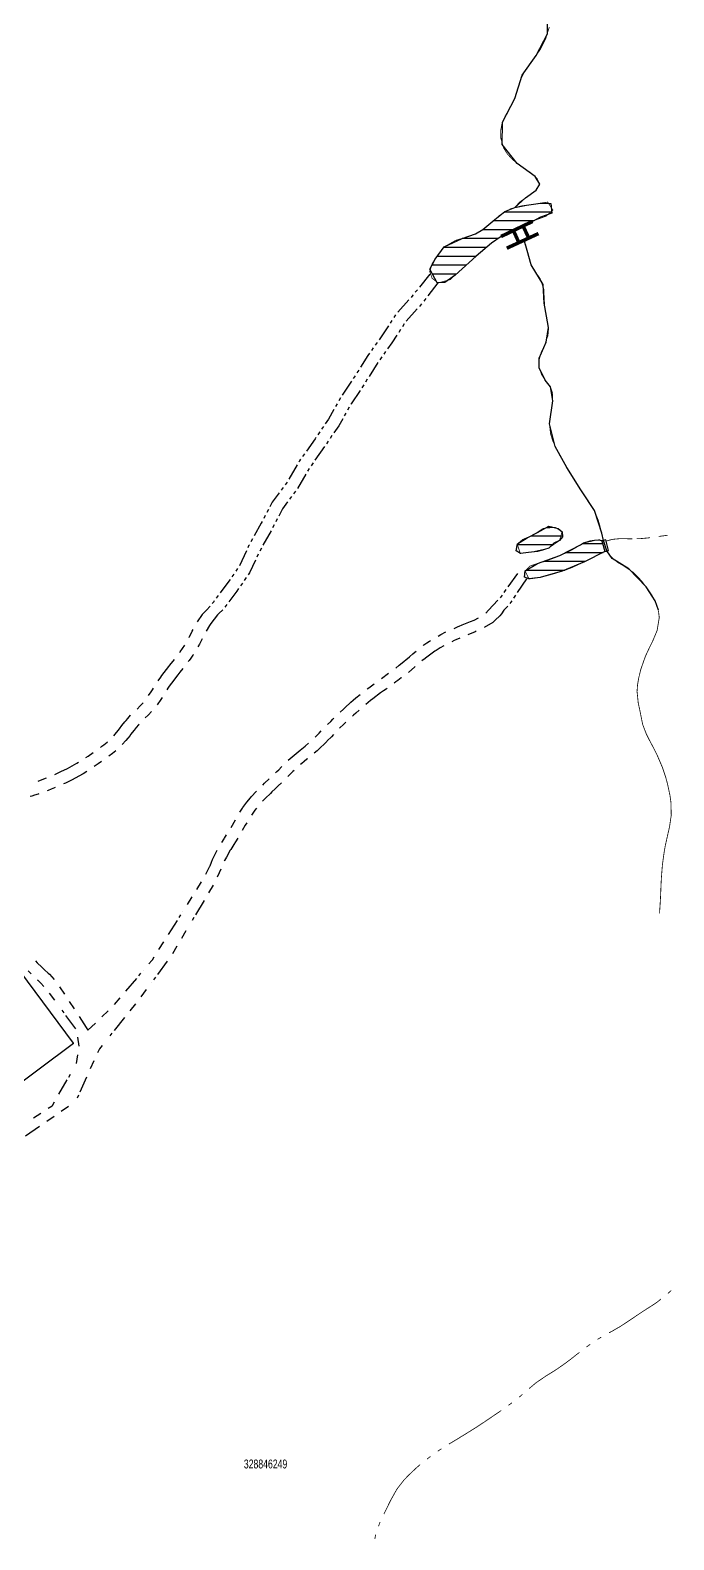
# Model space of a CAD drawing. Extents: x 204381 to 207261, y 4847713 to 4851061.
# Drawn here: x 206465.6 to 206610.8, y 4848902.5 to 4849242.8 of the extents above; entities that cross this region are included whole.
import ezdxf

# ---------------------------------------------------------------- set-up
doc = ezdxf.new("R2010")
doc.units = 0
doc.header["$LTSCALE"] = 1.5
doc.header["$MEASUREMENT"] = 0
doc.linetypes.add('PHANTOMX2', pattern=[5, 2.5, -0.5, 0.5, -0.5, 0.5, -0.5])
for name, color, linetype in [('CD-MALHA-LOTES', 40, 'CONTINUOUS'), ('CD_TXT_QUADRA', 7, 'CONTINUOUS'), ('HD-CANAIS', 7, 'CONTINUOUS'), ('HD-CURSO-INTER', 170, 'CONTINUOUS'), ('HD-CURSO-PERENE', 170, 'CONTINUOUS'), ('HD-HACH-HIDROG', 160, 'CONTINUOUS'), ('HD-LAGOS-PERENE', 170, 'CONTINUOUS'), ('HD-VALAS-DRENOS', 170, 'CONTINUOUS'), ('RU-QUADRAS', 210, 'CONTINUOUS'), ('SV-PONTE-BUEIRO', 249, 'CONTINUOUS'), ('SV-RUA-NAO-PAV-S-GUIA-C-GUIA', 7, 'PHANTOMX2')]:
    doc.layers.add(name, color=color, linetype=linetype)
doc.styles.add('ARIAL', font='ARIAL.TTF')

# ---------------------------------------------------------------- blocks, each defined once
blk = doc.blocks.new('*X8')
at = {"layer": 'HD-HACH-HIDROG', "color": 0}
for p, q in [((206590.205357, 4849127.112103), (206594.690305, 4849127.112147)), ((206586.507434, 4849125.112033), (206594.808762, 4849125.112116)), ((206577.504921, 4849121.111877), (206586.176303, 4849121.111963)), ((206581.532782, 4849123.11195), (206590.865719, 4849123.112043))]:
    blk.add_line(p, q, dxfattribs=at)
blk = doc.blocks.new('*X9')
at = {"layer": 'HD-HACH-HIDROG', "color": 0}
for p, q in [((206582.248277, 4849130.845673), (206583.304843, 4849130.845683)), ((206578.530174, 4849128.845602), (206585.661422, 4849128.845674)), ((206575.464401, 4849126.845539), (206583.37692, 4849126.845618))]:
    blk.add_line(p, q, dxfattribs=at)
blk = doc.blocks.new('*X10')
at = {"layer": 'HD-HACH-HIDROG', "color": 0}
for p, q in [((206572.613696, 4849201.896985), (206583.247438, 4849201.897091)), ((206570.125908, 4849199.896927), (206579.283123, 4849199.897018)), ((206563.048879, 4849195.89679), (206571.218531, 4849195.896872)), ((206567.721141, 4849197.89687), (206575.131492, 4849197.896944)), ((206557.476198, 4849191.896668), (206566.203936, 4849191.896756)), ((206558.946892, 4849193.896716), (206568.575737, 4849193.896812)), ((206556.263606, 4849189.896623), (206563.9972, 4849189.896701)), ((206556.320755, 4849187.896591), (206561.792649, 4849187.896646))]:
    blk.add_line(p, q, dxfattribs=at)
blk = doc.blocks.new('*X13')
at = {"layer": 'HD-HACH-HIDROG', "const_width": 0.13}
for points in [[(206590.205357, 4849127.112103), (206594.690305, 4849127.112147)], [(206586.507434, 4849125.112033), (206594.808762, 4849125.112116)], [(206577.504921, 4849121.111877), (206586.176303, 4849121.111963)], [(206581.532782, 4849123.11195), (206590.865719, 4849123.112043)]]:
    blk.add_lwpolyline(points, dxfattribs=at)
blk = doc.blocks.new('*X14')
at = {"layer": 'HD-HACH-HIDROG', "const_width": 0.13}
for points in [[(206582.248277, 4849130.845673), (206583.304843, 4849130.845683)], [(206578.530174, 4849128.845602), (206585.661422, 4849128.845674)], [(206575.464401, 4849126.845539), (206583.37692, 4849126.845618)]]:
    blk.add_lwpolyline(points, dxfattribs=at)
blk = doc.blocks.new('*X15')
at = {"layer": 'HD-HACH-HIDROG', "const_width": 0.13}
for points in [[(206572.613696, 4849201.896985), (206583.247438, 4849201.897091)], [(206570.125908, 4849199.896927), (206579.283123, 4849199.897018)], [(206563.048879, 4849195.89679), (206571.218531, 4849195.896872)], [(206567.721141, 4849197.89687), (206575.131492, 4849197.896944)], [(206557.476198, 4849191.896668), (206566.203936, 4849191.896756)], [(206558.946892, 4849193.896716), (206568.575737, 4849193.896812)], [(206556.263606, 4849189.896623), (206563.9972, 4849189.896701)], [(206556.320755, 4849187.896591), (206561.792649, 4849187.896646)]]:
    blk.add_lwpolyline(points, dxfattribs=at)

msp = doc.modelspace()

# ---------------------------------------------------------------- linework, layer by layer
at = {"layer": 'CD-MALHA-LOTES', "linetype": 'Continuous'}
for points in [[(206475.42, 4849014.46), (206417.81, 4849091.91)], [(206078.24, 4848717.76), (206475.42, 4849014.46)]]:
    msp.add_lwpolyline(points, dxfattribs=at)
at = {"layer": 'HD-CANAIS', "flags": 128}
for points in [[(206574.92, 4849202.86), (206577.3, 4849205), (206579.72, 4849206.73), (206580.56, 4849208.1), (206579.53, 4849209.84), (206575.43, 4849212.79), (206572.07, 4849217.05), (206572.15, 4849222.11), (206574.93, 4849227.45), (206576.6, 4849232.64), (206579.75, 4849237.09), (206582.28, 4849241.98), (206582.36, 4849247.24)], [(206595.64, 4849125.44), (206594.93, 4849127.8), (206594.52, 4849129.47), (206592.86, 4849134.54), (206589.79, 4849139.2), (206586.66, 4849144.27), (206583.99, 4849148.99), (206582.72, 4849154.08), (206583.5, 4849159.3), (206582.95, 4849162.45), (206581.73, 4849163.94), (206580.44, 4849166.67), (206580.41, 4849168.88), (206581.96, 4849172.51), (206582.51, 4849175.82), (206582.03, 4849178.32), (206581.54, 4849181.26), (206581.28, 4849185.52), (206578.61, 4849189.89), (206577.71, 4849193.18), (206577, 4849195.47)]]:
    msp.add_lwpolyline(points, dxfattribs=at)
at = {"layer": 'HD-CANAIS', "const_width": 0.18, "flags": 128}
for points in [[(206574.92, 4849202.86), (206575.96, 4849204.04), (206577.3, 4849205), (206579.72, 4849206.73), (206580.55, 4849208.01), (206579.93, 4849209.42), (206578.31, 4849210.84), (206575.87, 4849212.47), (206574.28, 4849213.76), (206573.26, 4849214.9), (206572.44, 4849216.18), (206571.74, 4849218.53), (206571.71, 4849220.06), (206571.98, 4849221.56), (206572.75, 4849223.48), (206573.49, 4849224.79), (206574.25, 4849226.09), (206574.93, 4849227.45), (206575.41, 4849228.87), (206575.81, 4849230.33), (206576.25, 4849231.77), (206577.34, 4849233.93), (206578.23, 4849235.14), (206579.17, 4849236.33), (206580.58, 4849238.32), (206581.92, 4849240.99), (206582.7, 4849243.52)], [(206595.18, 4849126.87), (206594.57, 4849129.26), (206594.15, 4849130.93), (206593.73, 4849132.38), (206592.86, 4849134.54), (206591.29, 4849137.08), (206590.42, 4849138.31), (206588.96, 4849140.46), (206588.18, 4849141.74), (206586.66, 4849144.27), (206585.12, 4849146.83), (206584.4, 4849148.15), (206583.41, 4849150.41), (206582.98, 4849151.87), (206582.72, 4849154.08), (206583.14, 4849157.01), (206583.41, 4849158.51), (206583.47, 4849160.86), (206582.95, 4849162.45), (206581.73, 4849163.94), (206580.93, 4849165.22), (206580.45, 4849166.65), (206580.32, 4849168.18), (206580.89, 4849170.28), (206581.56, 4849171.63), (206582.39, 4849173.96), (206582.53, 4849175.46), (206582.27, 4849177.3), (206581.71, 4849179.78), (206581.53, 4849182.8), (206581.5, 4849184.31), (206580.64, 4849186.83), (206579.76, 4849188.08), (206578.9, 4849189.34), (206578.12, 4849191.3), (206577.8, 4849192.77), (206577.34, 4849194.64)]]:
    msp.add_lwpolyline(points, dxfattribs=at)
at = {"layer": 'HD-CURSO-INTER', "const_width": 0.18, "flags": 128}
for points in [[(206595.48, 4849127.65), (206596.45, 4849127.91)], [(206596.45, 4849127.91), (206596.93, 4849128.04)], [(206596.93, 4849128.04), (206598.42, 4849128.18)], [(206598.42, 4849128.18), (206598.43, 4849128.18)], [(206598.43, 4849128.18), (206599.42, 4849128.18)], [(206599.42, 4849128.18), (206599.93, 4849128.18)], [(206599.93, 4849128.18), (206601.42, 4849128.15)], [(206601.42, 4849128.15), (206601.44, 4849128.15)], [(206602.42, 4849128.18), (206603.21, 4849128.2)], [(206603.21, 4849128.2), (206604.42, 4849128.31)], [(206604.42, 4849128.31), (206604.71, 4849128.33)], [(206604.71, 4849128.33), (206605.41, 4849128.42)], [(206607.39, 4849128.69), (206608.38, 4849128.83)], [(206608.38, 4849128.83), (206608.4, 4849128.83)], [(206608.4, 4849128.83), (206609.37, 4849128.96)]]:
    msp.add_lwpolyline(points, dxfattribs=at)
at = {"layer": 'HD-CURSO-PERENE', "flags": 128}
msp.add_lwpolyline([(206607.29, 4849112.05), (206606.57, 4849114.16), (206604.57, 4849117.32), (206600.61, 4849121.37), (206596.91, 4849123.69), (206595.64, 4849125.44)], dxfattribs=at)
at = {"layer": 'HD-CURSO-PERENE', "const_width": 0.18, "flags": 128}
for points in [[(206607.29, 4849112.05), (206606.86, 4849113.49), (206605.85, 4849115.47), (206605.01, 4849116.72), (206603.63, 4849118.51), (206602.63, 4849119.64), (206601.54, 4849120.67), (206599.31, 4849122.15), (206598, 4849122.9), (206595.95, 4849124.82)], [(206607.56, 4849043.73), (206607.75, 4849046.72), (206607.82, 4849048.22), (206607.9, 4849050.29), (206607.98, 4849051.79), (206608.21, 4849054.71), (206608.62, 4849057.68), (206608.89, 4849059.15), (206609.47, 4849061.75), (206609.81, 4849063.22), (206610.2, 4849065.85), (206610.12, 4849068.85), (206609.91, 4849070.34), (206609.33, 4849073.03), (206608.93, 4849074.47), (206608.2, 4849076.65), (206607.02, 4849079.4), (206606.35, 4849080.75), (206605.26, 4849082.81), (206604.58, 4849084.16), (206603.76, 4849086.3), (206603.17, 4849089.24), (206602.75, 4849091.2), (206602.49, 4849093.74), (206602.6, 4849095.24), (206602.85, 4849096.74), (206603.38, 4849098.87), (206604.38, 4849101.7), (206605.34, 4849103.75), (206606.01, 4849105.1), (206607.01, 4849107.48), (206607.5, 4849110.4), (206607.31, 4849111.97)], [(206607.56, 4849043.73), (206607.75, 4849046.72), (206607.82, 4849048.22), (206607.9, 4849050.29), (206607.98, 4849051.79), (206608.21, 4849054.71), (206608.62, 4849057.68), (206608.89, 4849059.15), (206609.47, 4849061.75), (206609.81, 4849063.22), (206610.2, 4849065.85), (206610.12, 4849068.85), (206609.91, 4849070.34), (206609.33, 4849073.03), (206608.93, 4849074.47), (206608.2, 4849076.65), (206607.02, 4849079.4), (206606.35, 4849080.75), (206605.26, 4849082.81), (206604.58, 4849084.16), (206603.76, 4849086.3), (206603.17, 4849089.24), (206602.75, 4849091.2), (206602.49, 4849093.74), (206602.6, 4849095.24), (206602.85, 4849096.74), (206603.38, 4849098.87), (206604.38, 4849101.7), (206605.34, 4849103.75), (206606.01, 4849105.1), (206607.01, 4849107.48), (206607.5, 4849110.4), (206607.31, 4849111.97)]]:
    msp.add_lwpolyline(points, dxfattribs=at)
at = {"layer": 'HD-LAGOS-PERENE', "const_width": 0.18, "flags": 128}
for points in [[(206571.81, 4849196.31), (206570.56, 4849195.48), (206568.51, 4849193.89), (206567.36, 4849192.92), (206566.17, 4849191.87), (206563.94, 4849189.89), (206561.73, 4849187.85), (206560.34, 4849186.59), (206557.63, 4849185.83), (206556.26, 4849186.91), (206555.73, 4849188.44), (206556.32, 4849190.29), (206557.81, 4849192.48), (206559.02, 4849193.99), (206561.62, 4849195.45), (206564.5, 4849196.31), (206566.06, 4849196.9), (206567.74, 4849197.91), (206570.05, 4849199.81), (206571.55, 4849201.14), (206574.01, 4849202.57), (206576.4, 4849203.2), (206579.01, 4849203.56), (206580.53, 4849203.8), (206582.34, 4849204.06), (206583.49, 4849202.28), (206582.02, 4849200.92), (206579.37, 4849199.95)], [(206581.62, 4849125.72), (206580.16, 4849125.32), (206577.83, 4849125.09), (206576.17, 4849124.85), (206575.45, 4849126.98), (206576.65, 4849127.99), (206579.05, 4849129.02), (206581.34, 4849130.52), (206584.04, 4849130.76), (206585.57, 4849129.73), (206585, 4849127.77), (206582.61, 4849126.12)], [(206590.62, 4849122.99), (206587.9, 4849121.73), (206586.5, 4849121.18), (206584.15, 4849120.41), (206582.7, 4849120), (206580.61, 4849119.45), (206578.11, 4849119.11), (206577.23, 4849120.95), (206578.33, 4849122), (206579.79, 4849122.52), (206581.54, 4849123.03), (206584.33, 4849124.05), (206586.46, 4849124.98), (206587.8, 4849125.65), (206589.1, 4849126.41), (206590.41, 4849127.24), (206591.85, 4849127.71), (206594.03, 4849127.95)], [(206595.21, 4849125.31), (206590.62, 4849122.99)]]:
    msp.add_lwpolyline(points, dxfattribs=at)
at = {"layer": 'HD-LAGOS-PERENE', "flags": 128}
for points in [[(206571.81, 4849196.31), (206569.68, 4849194.83), (206566.17, 4849191.87), (206561.47, 4849187.6), (206559.14, 4849185.92), (206557.44, 4849185.9), (206555.74, 4849188.93), (206556.96, 4849191.2), (206559.02, 4849193.99), (206563.04, 4849195.89), (206566.06, 4849196.9), (206567.74, 4849197.91), (206570.42, 4849200.14), (206572.66, 4849201.93), (206574.92, 4849202.86), (206577.57, 4849203.38), (206580.7, 4849203.83), (206583.07, 4849203.77), (206583.28, 4849201.6), (206580.71, 4849200.64), (206578.92, 4849199.71)], [(206581.62, 4849125.72), (206579.32, 4849125.24), (206577.42, 4849125.01), (206576.17, 4849124.85), (206575.26, 4849125.48), (206575.49, 4849127.04), (206577.68, 4849128.42), (206580.06, 4849129.61), (206582.6, 4849131.04), (206584.66, 4849130.47), (206585.57, 4849129.73), (206585.68, 4849128.63), (206585, 4849127.77), (206583.7, 4849127.15), (206582.57, 4849126.08)], [(206595.21, 4849125.31), (206590.62, 4849122.99), (206585.59, 4849120.87), (206580.61, 4849119.45), (206578.11, 4849119.11), (206577.1, 4849119.5), (206577.23, 4849120.95), (206580.06, 4849122.59), (206585.09, 4849124.37), (206589.76, 4849126.83), (206590.41, 4849127.24), (206592.9, 4849127.88), (206594.03, 4849127.95), (206594.52, 4849127.71)]]:
    msp.add_lwpolyline(points, close=True, dxfattribs=at)
at = {"layer": 'HD-VALAS-DRENOS', "const_width": 0.18, "flags": 128}
for points in [[(206610.13, 4848958.67), (206609.45, 4848958.05)], [(206610.13, 4848958.67), (206609.45, 4848958.05)], [(206610.18, 4848958.72), (206610.13, 4848958.67)], [(206610.18, 4848958.72), (206610.13, 4848958.67)], [(206602.93, 4848953.42), (206602.45, 4848953.11)], [(206602.93, 4848953.42), (206602.45, 4848953.11)], [(206604.36, 4848954.37), (206602.93, 4848953.42)], [(206604.36, 4848954.37), (206602.93, 4848953.42)], [(206604.61, 4848954.52), (206604.36, 4848954.37)], [(206604.61, 4848954.52), (206604.36, 4848954.37)], [(206605.63, 4848955.17), (206604.61, 4848954.52)], [(206605.63, 4848955.17), (206604.61, 4848954.52)], [(206606.29, 4848955.6), (206605.63, 4848955.17)], [(206606.29, 4848955.6), (206605.63, 4848955.17)], [(206606.89, 4848956), (206606.29, 4848955.6)], [(206606.89, 4848956), (206606.29, 4848955.6)], [(206607.11, 4848956.17), (206606.89, 4848956)], [(206607.11, 4848956.17), (206606.89, 4848956)], [(206607.9, 4848956.79), (206607.11, 4848956.17)], [(206607.9, 4848956.79), (206607.11, 4848956.17)], [(206598.71, 4848950.61), (206597.04, 4848949.65)], [(206598.71, 4848950.61), (206597.04, 4848949.65)], [(206598.77, 4848950.65), (206598.71, 4848950.61)], [(206598.77, 4848950.65), (206598.71, 4848950.61)], [(206601.21, 4848952.26), (206598.77, 4848950.65)], [(206601.21, 4848952.26), (206598.77, 4848950.65)], [(206601.28, 4848952.3), (206601.21, 4848952.26)], [(206601.28, 4848952.3), (206601.21, 4848952.26)], [(206602.45, 4848953.11), (206601.28, 4848952.3)], [(206602.45, 4848953.11), (206601.28, 4848952.3)], [(206594.39, 4848948.19), (206593.56, 4848947.69)], [(206594.39, 4848948.19), (206593.56, 4848947.69)], [(206594.41, 4848948.2), (206594.39, 4848948.19)], [(206594.41, 4848948.2), (206594.39, 4848948.19)], [(206597.02, 4848949.63), (206596.17, 4848949.17)], [(206597.02, 4848949.63), (206596.17, 4848949.17)], [(206597.04, 4848949.65), (206597.02, 4848949.63)], [(206597.04, 4848949.65), (206597.02, 4848949.63)], [(206587.61, 4848943.3), (206587.13, 4848942.93)], [(206587.61, 4848943.3), (206587.13, 4848942.93)], [(206587.92, 4848943.54), (206587.61, 4848943.3)], [(206587.92, 4848943.54), (206587.61, 4848943.3)], [(206589.32, 4848944.64), (206587.92, 4848943.54)], [(206589.32, 4848944.64), (206587.92, 4848943.54)], [(206589.49, 4848944.78), (206589.32, 4848944.64)], [(206589.49, 4848944.78), (206589.32, 4848944.64)], [(206591.9, 4848946.57), (206591.09, 4848945.99)], [(206591.9, 4848946.57), (206591.09, 4848945.99)], [(206583.14, 4848940.18), (206582.16, 4848939.57)], [(206583.14, 4848940.18), (206582.16, 4848939.57)], [(206583.86, 4848940.63), (206583.14, 4848940.18)], [(206583.86, 4848940.63), (206583.14, 4848940.18)], [(206584.41, 4848940.98), (206583.86, 4848940.63)], [(206584.41, 4848940.98), (206583.86, 4848940.63)], [(206584.69, 4848941.18), (206584.41, 4848940.98)], [(206584.69, 4848941.18), (206584.41, 4848940.98)], [(206586.42, 4848942.39), (206584.69, 4848941.18)], [(206586.42, 4848942.39), (206584.69, 4848941.18)], [(206587.13, 4848942.93), (206586.42, 4848942.39)], [(206587.13, 4848942.93), (206586.42, 4848942.39)], [(206579.72, 4848937.93), (206578.15, 4848936.61)], [(206579.72, 4848937.93), (206578.15, 4848936.61)], [(206580.5, 4848938.46), (206579.72, 4848937.93)], [(206580.5, 4848938.46), (206579.72, 4848937.93)], [(206581.86, 4848939.39), (206580.5, 4848938.46)], [(206581.86, 4848939.39), (206580.5, 4848938.46)], [(206582.16, 4848939.57), (206581.86, 4848939.39)], [(206582.16, 4848939.57), (206581.86, 4848939.39)], [(206574.3, 4848933.42), (206573.49, 4848932.83)], [(206574.3, 4848933.42), (206573.49, 4848932.83)], [(206576.3, 4848935), (206575.87, 4848934.65)], [(206576.3, 4848935), (206575.87, 4848934.65)], [(206576.63, 4848935.3), (206576.3, 4848935)], [(206576.63, 4848935.3), (206576.3, 4848935)], [(206569.47, 4848930.04), (206568.55, 4848929.42)], [(206569.47, 4848930.04), (206568.55, 4848929.42)], [(206570.21, 4848930.55), (206569.47, 4848930.04)], [(206570.21, 4848930.55), (206569.47, 4848930.04)], [(206571.04, 4848931.11), (206570.21, 4848930.55)], [(206571.04, 4848931.11), (206570.21, 4848930.55)], [(206571.86, 4848931.67), (206571.04, 4848931.11)], [(206571.86, 4848931.67), (206571.04, 4848931.11)], [(206563.62, 4848926.25), (206562.65, 4848925.66)], [(206563.62, 4848926.25), (206562.65, 4848925.66)], [(206564.35, 4848926.71), (206563.62, 4848926.25)], [(206564.35, 4848926.71), (206563.62, 4848926.25)], [(206566.17, 4848927.84), (206564.35, 4848926.71)], [(206566.17, 4848927.84), (206564.35, 4848926.71)], [(206566.89, 4848928.32), (206566.17, 4848927.84)], [(206566.89, 4848928.32), (206566.17, 4848927.84)], [(206568.23, 4848929.2), (206566.89, 4848928.32)], [(206568.23, 4848929.2), (206566.89, 4848928.32)], [(206568.55, 4848929.42), (206568.23, 4848929.2)], [(206568.55, 4848929.42), (206568.23, 4848929.2)], [(206558.39, 4848923.04), (206557.56, 4848922.5)], [(206558.39, 4848923.04), (206557.56, 4848922.5)], [(206560.09, 4848924.11), (206560.08, 4848924.1)], [(206560.09, 4848924.11), (206560.08, 4848924.1)], [(206560.94, 4848924.62), (206560.09, 4848924.11)], [(206560.94, 4848924.62), (206560.09, 4848924.11)], [(206562.34, 4848925.47), (206560.94, 4848924.62)], [(206562.34, 4848925.47), (206560.94, 4848924.62)], [(206562.65, 4848925.66), (206562.34, 4848925.47)], [(206562.65, 4848925.66), (206562.34, 4848925.47)], [(206553.57, 4848919.47), (206552.81, 4848918.82)], [(206553.57, 4848919.47), (206552.81, 4848918.82)], [(206555.92, 4848921.33), (206555.13, 4848920.72)], [(206555.92, 4848921.33), (206555.13, 4848920.72)], [(206557.56, 4848922.5), (206557.55, 4848922.49)], [(206557.56, 4848922.5), (206557.55, 4848922.49)], [(206549.96, 4848916.02), (206549.89, 4848915.95)], [(206549.96, 4848916.02), (206549.89, 4848915.95)], [(206550.92, 4848917.04), (206549.96, 4848916.02)], [(206550.92, 4848917.04), (206549.96, 4848916.02)], [(206551.36, 4848917.45), (206550.92, 4848917.04)], [(206551.36, 4848917.45), (206550.92, 4848917.04)], [(206552.74, 4848918.76), (206551.36, 4848917.45)], [(206552.74, 4848918.76), (206551.36, 4848917.45)], [(206552.81, 4848918.82), (206552.74, 4848918.76)], [(206552.81, 4848918.82), (206552.74, 4848918.76)], [(206548.34, 4848913.96), (206547.18, 4848911.89)], [(206548.34, 4848913.96), (206547.18, 4848911.89)], [(206548.72, 4848914.45), (206548.34, 4848913.96)], [(206548.72, 4848914.45), (206548.34, 4848913.96)], [(206549.89, 4848915.95), (206548.72, 4848914.45)], [(206549.89, 4848915.95), (206548.72, 4848914.45)], [(206546.22, 4848910), (206545.39, 4848908.31)], [(206546.22, 4848910), (206545.39, 4848908.31)], [(206546.27, 4848910.1), (206546.22, 4848910)], [(206546.27, 4848910.1), (206546.22, 4848910)], [(206546.88, 4848911.35), (206546.27, 4848910.1)], [(206546.88, 4848911.35), (206546.27, 4848910.1)], [(206547.18, 4848911.89), (206546.88, 4848911.35)], [(206547.18, 4848911.89), (206546.88, 4848911.35)], [(206544.51, 4848906.48), (206544.17, 4848905.57)], [(206544.51, 4848906.48), (206544.17, 4848905.57)], [(206544.52, 4848906.51), (206544.51, 4848906.48)], [(206544.52, 4848906.51), (206544.51, 4848906.48)], [(206543.52, 4848903.68), (206543.35, 4848902.7)], [(206543.52, 4848903.68), (206543.35, 4848902.7)]]:
    msp.add_lwpolyline(points, dxfattribs=at)
at = {"layer": 'RU-QUADRAS', "color": 6, "linetype": 'Continuous', "const_width": 0.18}
for points in [[(206078.24, 4848717.76), (206475.42, 4849014.46), (206417.81, 4849091.91), (206419.44, 4849093.11), (206404.99, 4849112.03), (206362.52, 4849169.9), (206544.01, 4849307.07), (206619.63, 4849365.27), (206627.96, 4849358.57), (206740.48, 4849440.55), (207019.3, 4849112), (207042.89, 4849083.24), (206955.47, 4849014.03), (206652.76, 4848779.96), (206598.07, 4848862.99), (206198.17, 4848557.67), (206165.15, 4848596.22), (206110.41, 4848671.74)], [(206019.4, 4848799.29), (206417.81, 4849091.91), (206475.42, 4849014.46), (206078.24, 4848717.76)]]:
    msp.add_lwpolyline(points, close=True, dxfattribs=at)
at = {"layer": 'SV-PONTE-BUEIRO', "const_width": 0.8, "flags": 128}
for points in [[(206571.81, 4849196.31), (206578.92, 4849199.71)], [(206578.05, 4849195.97), (206576.78, 4849198.69)], [(206580.26, 4849196.97), (206573.1, 4849193.67)], [(206575.83, 4849194.95), (206574.6, 4849197.67)]]:
    msp.add_lwpolyline(points, dxfattribs=at)
at = {"layer": 'SV-PONTE-BUEIRO', "flags": 128}
msp.add_lwpolyline([(206596.06, 4849125.56), (206595.41, 4849127.91), (206594.52, 4849127.71), (206595.21, 4849125.31)], close=True, dxfattribs=at)
at = {"layer": 'SV-RUA-NAO-PAV-S-GUIA-C-GUIA', "flags": 128}
for points in [[(206555.77, 4849187.82), (206551.94, 4849183.07), (206548.21, 4849178.92), (206544.94, 4849173.89), (206541.79, 4849169.52), (206538.92, 4849164.93), (206535.65, 4849160.03), (206532.87, 4849155.1), (206529.86, 4849150.71), (206526.37, 4849145.73), (206523.6, 4849141.01), (206520.22, 4849136.4), (206517.75, 4849131.71), (206514.89, 4849126.55), (206512.71, 4849121.89), (206509.97, 4849117.98), (206507, 4849113.98), (206505.38, 4849112.05)], [(206557.52, 4849185.9), (206554.05, 4849181.29), (206550.4, 4849177.24), (206547.22, 4849172.34), (206544.07, 4849167.99), (206541.23, 4849163.44), (206538, 4849158.59), (206535.21, 4849153.64), (206532.12, 4849149.14), (206528.69, 4849144.24), (206525.9, 4849139.49), (206522.56, 4849134.94), (206520.17, 4849130.4), (206517.34, 4849125.3), (206515.1, 4849120.51), (206512.21, 4849116.37), (206509.16, 4849112.27), (206508.98, 4849112.05)], [(206575.5, 4849120.38), (206571.61, 4849114.85), (206568.99, 4849112.05)], [(206577.55, 4849119.17), (206573.59, 4849113.24), (206572.48, 4849112.05)], [(206503.35, 4849109.43), (206504.46, 4849111.09)], [(206503.35, 4849109.43), (206504.46, 4849111.09)], [(206504.46, 4849111.09), (206504.51, 4849111.17)], [(206504.46, 4849111.09), (206504.51, 4849111.17)], [(206504.51, 4849111.17), (206505.15, 4849111.82)], [(206504.51, 4849111.17), (206505.15, 4849111.82)], [(206505.15, 4849111.82), (206505.38, 4849112.05)], [(206505.15, 4849111.82), (206505.38, 4849112.05)], [(206507.84, 4849111.02), (206506.36, 4849109.06)], [(206507.84, 4849111.02), (206506.36, 4849109.06)], [(206508.24, 4849111.39), (206507.84, 4849111.02)], [(206508.24, 4849111.39), (206507.84, 4849111.02)], [(206508.98, 4849112.05), (206508.24, 4849111.39)], [(206508.98, 4849112.05), (206508.24, 4849111.39)], [(206565.74, 4849109.84), (206566.74, 4849110.32)], [(206565.74, 4849109.84), (206566.74, 4849110.32)], [(206568.4, 4849111.42), (206568.99, 4849112.05)], [(206568.4, 4849111.42), (206568.99, 4849112.05)], [(206571.57, 4849110.81), (206570.48, 4849109.83)], [(206571.57, 4849110.81), (206570.48, 4849109.83)], [(206571.89, 4849111.25), (206571.57, 4849110.81)], [(206571.89, 4849111.25), (206571.57, 4849110.81)], [(206572.48, 4849112.05), (206571.89, 4849111.25)], [(206572.48, 4849112.05), (206571.89, 4849111.25)], [(206501.51, 4849106.01), (206501.9, 4849106.81)], [(206501.51, 4849106.01), (206501.9, 4849106.81)], [(206501.9, 4849106.81), (206502.18, 4849107.35)], [(206501.9, 4849106.81), (206502.18, 4849107.35)], [(206502.18, 4849107.35), (206502.35, 4849107.7)], [(206502.18, 4849107.35), (206502.35, 4849107.7)], [(206506.05, 4849108.64), (206505.32, 4849107.35)], [(206506.05, 4849108.64), (206505.32, 4849107.35)], [(206506.36, 4849109.06), (206506.05, 4849108.64)], [(206506.36, 4849109.06), (206506.05, 4849108.64)], [(206558.24, 4849106.59), (206559.39, 4849107.16)], [(206558.24, 4849106.59), (206559.39, 4849107.16)], [(206561.22, 4849107.98), (206562.13, 4849108.39)], [(206561.22, 4849107.98), (206562.13, 4849108.39)], [(206562.13, 4849108.39), (206562.37, 4849108.5)], [(206562.13, 4849108.39), (206562.37, 4849108.5)], [(206562.37, 4849108.5), (206563.05, 4849108.77)], [(206562.37, 4849108.5), (206563.05, 4849108.77)], [(206563.05, 4849108.77), (206563.77, 4849109.06)], [(206563.05, 4849108.77), (206563.77, 4849109.06)], [(206563.77, 4849109.06), (206564.91, 4849109.51)], [(206563.77, 4849109.06), (206564.91, 4849109.51)], [(206565.97, 4849107.21), (206564.35, 4849106.53)], [(206565.97, 4849107.21), (206564.35, 4849106.53)], [(206564.91, 4849109.51), (206565.74, 4849109.84)], [(206564.91, 4849109.51), (206565.74, 4849109.84)], [(206566.19, 4849107.31), (206565.97, 4849107.21)], [(206566.19, 4849107.31), (206565.97, 4849107.21)], [(206569.94, 4849109.33), (206567.98, 4849108.2)], [(206569.94, 4849109.33), (206567.98, 4849108.2)], [(206570.48, 4849109.83), (206569.94, 4849109.33)], [(206570.48, 4849109.83), (206569.94, 4849109.33)], [(206499.47, 4849102.68), (206500.46, 4849104.18)], [(206499.47, 4849102.68), (206500.46, 4849104.18)], [(206501.46, 4849105.91), (206501.51, 4849106.01)], [(206501.46, 4849105.91), (206501.51, 4849106.01)], [(206503.81, 4849104.44), (206503.44, 4849103.82)], [(206503.81, 4849104.44), (206503.44, 4849103.82)], [(206503.94, 4849104.69), (206503.81, 4849104.44)], [(206503.94, 4849104.69), (206503.81, 4849104.44)], [(206504.4, 4849105.58), (206503.94, 4849104.69)], [(206504.4, 4849105.58), (206503.94, 4849104.69)], [(206554.24, 4849104.1), (206554.41, 4849104.23)], [(206554.24, 4849104.1), (206554.41, 4849104.23)], [(206554.41, 4849104.23), (206555.06, 4849104.68)], [(206554.41, 4849104.23), (206555.06, 4849104.68)], [(206555.06, 4849104.68), (206555.65, 4849105.08)], [(206555.06, 4849104.68), (206555.65, 4849105.08)], [(206555.65, 4849105.08), (206555.89, 4849105.23)], [(206555.65, 4849105.08), (206555.89, 4849105.23)], [(206558.12, 4849103.61), (206557.18, 4849103.02)], [(206558.12, 4849103.61), (206557.18, 4849103.02)], [(206557.62, 4849106.24), (206558.24, 4849106.59)], [(206557.62, 4849106.24), (206558.24, 4849106.59)], [(206558.9, 4849104.04), (206558.12, 4849103.61)], [(206558.9, 4849104.04), (206558.12, 4849103.61)], [(206561.26, 4849105.22), (206560.68, 4849104.94)], [(206561.26, 4849105.22), (206560.68, 4849104.94)], [(206561.59, 4849105.36), (206561.26, 4849105.22)], [(206561.59, 4849105.36), (206561.26, 4849105.22)], [(206562.51, 4849105.75), (206561.59, 4849105.36)], [(206562.51, 4849105.75), (206561.59, 4849105.36)], [(206497.15, 4849099.71), (206498.13, 4849100.93)], [(206497.15, 4849099.71), (206498.13, 4849100.93)], [(206499.35, 4849102.52), (206499.47, 4849102.68)], [(206499.35, 4849102.52), (206499.47, 4849102.68)], [(206501.46, 4849100.74), (206501.26, 4849100.48)], [(206501.46, 4849100.74), (206501.26, 4849100.48)], [(206501.85, 4849101.28), (206501.46, 4849100.74)], [(206501.85, 4849101.28), (206501.46, 4849100.74)], [(206502.33, 4849101.96), (206501.85, 4849101.28)], [(206502.33, 4849101.96), (206501.85, 4849101.28)], [(206502.42, 4849102.11), (206502.33, 4849101.96)], [(206502.42, 4849102.11), (206502.33, 4849101.96)], [(206548.83, 4849099.66), (206549.16, 4849099.91)], [(206548.83, 4849099.66), (206549.16, 4849099.91)], [(206549.16, 4849099.91), (206551.14, 4849101.57)], [(206549.16, 4849099.91), (206551.14, 4849101.57)], [(206551.14, 4849101.57), (206551.22, 4849101.63)], [(206551.14, 4849101.57), (206551.22, 4849101.63)], [(206551.22, 4849101.63), (206551.91, 4849102.22)], [(206551.22, 4849101.63), (206551.91, 4849102.22)], [(206551.91, 4849102.22), (206552.36, 4849102.61)], [(206551.91, 4849102.22), (206552.36, 4849102.61)], [(206552.36, 4849102.61), (206552.68, 4849102.86)], [(206552.36, 4849102.61), (206552.68, 4849102.86)], [(206554.68, 4849101.22), (206553.97, 4849100.63)], [(206554.68, 4849101.22), (206553.97, 4849100.63)], [(206554.74, 4849101.26), (206554.68, 4849101.22)], [(206554.74, 4849101.26), (206554.68, 4849101.22)], [(206556.85, 4849102.81), (206554.74, 4849101.26)], [(206556.85, 4849102.81), (206554.74, 4849101.26)], [(206557.18, 4849103.02), (206556.85, 4849102.81)], [(206557.18, 4849103.02), (206556.85, 4849102.81)], [(206494.5, 4849096.16), (206495.06, 4849096.98)], [(206494.5, 4849096.16), (206495.06, 4849096.98)], [(206495.06, 4849096.98), (206495.31, 4849097.34)], [(206495.06, 4849096.98), (206495.31, 4849097.34)], [(206495.31, 4849097.34), (206496.88, 4849099.37)], [(206495.31, 4849097.34), (206496.88, 4849099.37)], [(206496.88, 4849099.37), (206497.15, 4849099.71)], [(206496.88, 4849099.37), (206497.15, 4849099.71)], [(206498.16, 4849096.55), (206497.98, 4849096.32)], [(206498.16, 4849096.55), (206497.98, 4849096.32)], [(206498.9, 4849097.5), (206498.16, 4849096.55)], [(206498.9, 4849097.5), (206498.16, 4849096.55)], [(206499.4, 4849098.12), (206498.9, 4849097.5)], [(206499.4, 4849098.12), (206498.9, 4849097.5)], [(206500.03, 4849098.9), (206499.4, 4849098.12)], [(206500.03, 4849098.9), (206499.4, 4849098.12)], [(206544.83, 4849096.66), (206546.45, 4849097.84)], [(206544.83, 4849096.66), (206546.45, 4849097.84)], [(206548.05, 4849099.04), (206548.83, 4849099.66)], [(206548.05, 4849099.04), (206548.83, 4849099.66)], [(206549.32, 4849096.79), (206548.55, 4849096.21)], [(206549.32, 4849096.79), (206548.55, 4849096.21)], [(206549.34, 4849096.81), (206549.32, 4849096.79)], [(206549.34, 4849096.81), (206549.32, 4849096.79)], [(206552.39, 4849099.28), (206550.91, 4849098.06)], [(206552.39, 4849099.28), (206550.91, 4849098.06)], [(206552.45, 4849099.34), (206552.39, 4849099.28)], [(206552.45, 4849099.34), (206552.39, 4849099.28)], [(206492.3, 4849092.82), (206492.87, 4849093.64)], [(206492.3, 4849092.82), (206492.87, 4849093.64)], [(206492.87, 4849093.64), (206493.21, 4849094.13)], [(206492.87, 4849093.64), (206493.21, 4849094.13)], [(206493.21, 4849094.13), (206493.42, 4849094.47)], [(206493.21, 4849094.13), (206493.42, 4849094.47)], [(206496.7, 4849094.52), (206496.44, 4849094.1)], [(206496.7, 4849094.52), (206496.44, 4849094.1)], [(206496.99, 4849094.93), (206496.7, 4849094.52)], [(206496.99, 4849094.93), (206496.7, 4849094.52)], [(206497.98, 4849096.32), (206496.99, 4849094.93)], [(206497.98, 4849096.32), (206496.99, 4849094.93)], [(206539.06, 4849092.31), (206540.02, 4849093.09)], [(206539.06, 4849092.31), (206540.02, 4849093.09)], [(206541.6, 4849094.31), (206541.96, 4849094.59)], [(206541.6, 4849094.31), (206541.96, 4849094.59)], [(206541.96, 4849094.59), (206543.21, 4849095.49)], [(206541.96, 4849094.59), (206543.21, 4849095.49)], [(206544.66, 4849093.42), (206542.89, 4849092.09)], [(206544.66, 4849093.42), (206542.89, 4849092.09)], [(206545.3, 4849093.87), (206544.66, 4849093.42)], [(206545.3, 4849093.87), (206544.66, 4849093.42)], [(206545.88, 4849094.28), (206545.3, 4849093.87)], [(206545.88, 4849094.28), (206545.3, 4849093.87)], [(206546.12, 4849094.45), (206545.88, 4849094.28)], [(206546.12, 4849094.45), (206545.88, 4849094.28)], [(206548.12, 4849095.89), (206547.74, 4849095.62)], [(206548.12, 4849095.89), (206547.74, 4849095.62)], [(206548.55, 4849096.21), (206548.12, 4849095.89)], [(206548.55, 4849096.21), (206548.12, 4849095.89)], [(206489.72, 4849089.78), (206490.43, 4849090.48)], [(206489.72, 4849089.78), (206490.43, 4849090.48)], [(206490.43, 4849090.48), (206490.44, 4849090.48)], [(206490.43, 4849090.48), (206490.44, 4849090.48)], [(206490.44, 4849090.48), (206491.11, 4849091.22)], [(206490.44, 4849090.48), (206491.11, 4849091.22)], [(206495.12, 4849091.95), (206494.25, 4849090.75)], [(206495.12, 4849091.95), (206494.25, 4849090.75)], [(206495.39, 4849092.39), (206495.12, 4849091.95)], [(206495.39, 4849092.39), (206495.12, 4849091.95)], [(206535.55, 4849089.08), (206536.27, 4849089.78)], [(206535.55, 4849089.08), (206536.27, 4849089.78)], [(206536.27, 4849089.78), (206536.82, 4849090.31)], [(206536.27, 4849089.78), (206536.82, 4849090.31)], [(206536.82, 4849090.31), (206537.73, 4849091.14)], [(206536.82, 4849090.31), (206537.73, 4849091.14)], [(206537.73, 4849091.14), (206537.93, 4849091.33)], [(206537.73, 4849091.14), (206537.93, 4849091.33)], [(206537.93, 4849091.33), (206538.48, 4849091.8)], [(206537.93, 4849091.33), (206538.48, 4849091.8)], [(206538.48, 4849091.8), (206539.06, 4849092.31)], [(206538.48, 4849091.8), (206539.06, 4849092.31)], [(206542.35, 4849091.68), (206541.34, 4849090.82)], [(206542.35, 4849091.68), (206541.34, 4849090.82)], [(206542.89, 4849092.09), (206542.35, 4849091.68)], [(206542.89, 4849092.09), (206542.35, 4849091.68)], [(206486.31, 4849086.05), (206486.96, 4849086.89)], [(206486.31, 4849086.05), (206486.96, 4849086.89)], [(206486.96, 4849086.89), (206487.23, 4849087.24)], [(206486.96, 4849086.89), (206487.23, 4849087.24)], [(206487.23, 4849087.24), (206487.61, 4849087.65)], [(206487.23, 4849087.24), (206487.61, 4849087.65)], [(206487.61, 4849087.65), (206488.28, 4849088.39)], [(206487.61, 4849087.65), (206488.28, 4849088.39)], [(206488.28, 4849088.39), (206488.28, 4849088.39)], [(206488.28, 4849088.39), (206488.28, 4849088.39)], [(206490.01, 4849086.22), (206489.51, 4849085.62)], [(206490.01, 4849086.22), (206489.51, 4849085.62)], [(206490.16, 4849086.38), (206490.01, 4849086.22)], [(206490.16, 4849086.38), (206490.01, 4849086.22)], [(206492.19, 4849088.43), (206491.55, 4849087.81)], [(206492.19, 4849088.43), (206491.55, 4849087.81)], [(206492.27, 4849088.51), (206492.19, 4849088.43)], [(206492.27, 4849088.51), (206492.19, 4849088.43)], [(206492.97, 4849089.22), (206492.27, 4849088.51)], [(206492.97, 4849089.22), (206492.27, 4849088.51)], [(206532.68, 4849086.29), (206533.39, 4849087)], [(206532.68, 4849086.29), (206533.39, 4849087)], [(206533.39, 4849087), (206533.88, 4849087.48)], [(206533.39, 4849087), (206533.88, 4849087.48)], [(206533.88, 4849087.48), (206534.11, 4849087.7)], [(206533.88, 4849087.48), (206534.11, 4849087.7)], [(206536.34, 4849086.39), (206535.41, 4849085.46)], [(206536.34, 4849086.39), (206535.41, 4849085.46)], [(206536.84, 4849086.85), (206536.34, 4849086.39)], [(206536.84, 4849086.85), (206536.34, 4849086.39)], [(206538.54, 4849088.42), (206538.31, 4849088.21)], [(206538.54, 4849088.42), (206538.31, 4849088.21)], [(206539.06, 4849088.87), (206538.54, 4849088.42)], [(206539.06, 4849088.87), (206538.54, 4849088.42)], [(206539.82, 4849089.53), (206539.06, 4849088.87)], [(206539.82, 4849089.53), (206539.06, 4849088.87)], [(206484.48, 4849083.75), (206485.73, 4849085.31)], [(206484.48, 4849083.75), (206485.73, 4849085.31)], [(206485.73, 4849085.31), (206486.31, 4849086.05)], [(206485.73, 4849085.31), (206486.31, 4849086.05)], [(206487.67, 4849083.25), (206487.22, 4849082.68)], [(206487.67, 4849083.25), (206487.22, 4849082.68)], [(206488.14, 4849083.86), (206487.67, 4849083.25)], [(206488.14, 4849083.86), (206487.67, 4849083.25)], [(206488.28, 4849084.04), (206488.14, 4849083.86)], [(206488.28, 4849084.04), (206488.14, 4849083.86)], [(206489.05, 4849085.05), (206488.28, 4849084.04)], [(206489.05, 4849085.05), (206488.28, 4849084.04)], [(206489.51, 4849085.62), (206489.05, 4849085.05)], [(206489.51, 4849085.62), (206489.05, 4849085.05)], [(206529.87, 4849083.45), (206530.57, 4849084.16)], [(206529.87, 4849083.45), (206530.57, 4849084.16)], [(206530.57, 4849084.16), (206530.78, 4849084.37)], [(206530.57, 4849084.16), (206530.78, 4849084.37)], [(206530.78, 4849084.37), (206531.27, 4849084.88)], [(206530.78, 4849084.37), (206531.27, 4849084.88)], [(206533.55, 4849083.53), (206532.63, 4849082.59)], [(206533.55, 4849083.53), (206532.63, 4849082.59)], [(206534.02, 4849084.02), (206533.55, 4849083.53)], [(206534.02, 4849084.02), (206533.55, 4849083.53)], [(206478.67, 4849079.18), (206479.82, 4849079.98)], [(206478.67, 4849079.18), (206479.82, 4849079.98)], [(206481.45, 4849081.15), (206481.78, 4849081.4)], [(206481.45, 4849081.15), (206481.78, 4849081.4)], [(206481.78, 4849081.4), (206482.24, 4849081.75)], [(206481.78, 4849081.4), (206482.24, 4849081.75)], [(206482.24, 4849081.75), (206482.97, 4849082.32)], [(206482.24, 4849081.75), (206482.97, 4849082.32)], [(206482.97, 4849082.32), (206483.03, 4849082.38)], [(206482.97, 4849082.32), (206483.03, 4849082.38)], [(206484.18, 4849079.76), (206483.34, 4849079.13)], [(206484.18, 4849079.76), (206483.34, 4849079.13)], [(206484.91, 4849080.36), (206484.18, 4849079.76)], [(206484.91, 4849080.36), (206484.18, 4849079.76)], [(206487.22, 4849082.68), (206486.34, 4849081.76)], [(206487.22, 4849082.68), (206486.34, 4849081.76)], [(206524.22, 4849078.62), (206526.09, 4849080.18)], [(206524.22, 4849078.62), (206526.09, 4849080.18)], [(206526.09, 4849080.18), (206526.53, 4849080.54)], [(206526.09, 4849080.18), (206526.53, 4849080.54)], [(206526.53, 4849080.54), (206527.64, 4849081.44)], [(206526.53, 4849080.54), (206527.64, 4849081.44)], [(206527.64, 4849081.44), (206527.69, 4849081.49)], [(206527.64, 4849081.44), (206527.69, 4849081.49)], [(206527.69, 4849081.49), (206528.38, 4849082.11)], [(206527.69, 4849081.49), (206528.38, 4849082.11)], [(206530.34, 4849080.4), (206529.7, 4849079.87)], [(206530.34, 4849080.4), (206529.7, 4849079.87)], [(206530.46, 4849080.51), (206530.34, 4849080.4)], [(206530.46, 4849080.51), (206530.34, 4849080.4)], [(206532.5, 4849082.46), (206530.46, 4849080.51)], [(206532.5, 4849082.46), (206530.46, 4849080.51)], [(206532.63, 4849082.59), (206532.5, 4849082.46)], [(206532.63, 4849082.59), (206532.5, 4849082.46)], [(206472.71, 4849075.75), (206473.87, 4849076.32)], [(206472.71, 4849075.75), (206473.87, 4849076.32)], [(206473.87, 4849076.32), (206474.06, 4849076.41)], [(206473.87, 4849076.32), (206474.06, 4849076.41)], [(206474.06, 4849076.41), (206475.63, 4849077.27)], [(206474.06, 4849076.41), (206475.63, 4849077.27)], [(206475.63, 4849077.27), (206476.15, 4849077.56)], [(206475.63, 4849077.27), (206476.15, 4849077.56)], [(206476.15, 4849077.56), (206476.49, 4849077.78)], [(206476.15, 4849077.56), (206476.49, 4849077.78)], [(206478.17, 4849078.86), (206478.67, 4849079.18)], [(206478.17, 4849078.86), (206478.67, 4849079.18)], [(206480.98, 4849077.42), (206480.08, 4849076.81)], [(206480.98, 4849077.42), (206480.08, 4849076.81)], [(206481.72, 4849077.95), (206480.98, 4849077.42)], [(206481.72, 4849077.95), (206480.98, 4849077.42)], [(206521.28, 4849075.71), (206521.68, 4849076.12)], [(206521.28, 4849075.71), (206521.68, 4849076.12)], [(206521.68, 4849076.12), (206522.33, 4849076.79)], [(206521.68, 4849076.12), (206522.33, 4849076.79)], [(206522.33, 4849076.79), (206522.38, 4849076.83)], [(206522.33, 4849076.79), (206522.38, 4849076.83)], [(206523.81, 4849078.23), (206524.22, 4849078.62)], [(206523.81, 4849078.23), (206524.22, 4849078.62)], [(206526.87, 4849077.54), (206526.62, 4849077.31)], [(206526.87, 4849077.54), (206526.62, 4849077.31)], [(206527.38, 4849077.96), (206526.87, 4849077.54)], [(206527.38, 4849077.96), (206526.87, 4849077.54)], [(206528.03, 4849078.49), (206527.38, 4849077.96)], [(206528.03, 4849078.49), (206527.38, 4849077.96)], [(206528.15, 4849078.59), (206528.03, 4849078.49)], [(206528.15, 4849078.59), (206528.03, 4849078.49)], [(206467.44, 4849073.56), (206467.93, 4849073.72)], [(206467.44, 4849073.56), (206467.93, 4849073.72)], [(206467.93, 4849073.72), (206469.31, 4849074.26)], [(206467.93, 4849073.72), (206469.31, 4849074.26)], [(206471.15, 4849075.04), (206472.06, 4849075.45)], [(206471.15, 4849075.04), (206472.06, 4849075.45)], [(206472.06, 4849075.45), (206472.71, 4849075.75)], [(206472.06, 4849075.45), (206472.71, 4849075.75)], [(206473.56, 4849073.1), (206473.11, 4849072.9)], [(206473.56, 4849073.1), (206473.11, 4849072.9)], [(206474.02, 4849073.32), (206473.56, 4849073.1)], [(206474.02, 4849073.32), (206473.56, 4849073.1)], [(206474.91, 4849073.75), (206474.02, 4849073.32)], [(206474.91, 4849073.75), (206474.02, 4849073.32)], [(206474.92, 4849073.76), (206474.91, 4849073.75)], [(206474.92, 4849073.76), (206474.91, 4849073.75)], [(206477.54, 4849075.18), (206474.92, 4849073.76)], [(206477.54, 4849075.18), (206474.92, 4849073.76)], [(206477.56, 4849075.19), (206477.54, 4849075.18)], [(206477.56, 4849075.19), (206477.54, 4849075.18)], [(206478.4, 4849075.72), (206477.56, 4849075.19)], [(206478.4, 4849075.72), (206477.56, 4849075.19)], [(206518.07, 4849072.66), (206518.5, 4849073.06)], [(206518.07, 4849072.66), (206518.5, 4849073.06)], [(206518.5, 4849073.06), (206519.54, 4849074.02)], [(206518.5, 4849073.06), (206519.54, 4849074.02)], [(206520.97, 4849075.41), (206521.28, 4849075.71)], [(206520.97, 4849075.41), (206521.28, 4849075.71)], [(206522.3, 4849073.15), (206521.58, 4849072.46)], [(206522.3, 4849073.15), (206521.58, 4849072.46)], [(206523.79, 4849074.64), (206523.72, 4849074.56)], [(206523.79, 4849074.64), (206523.72, 4849074.56)], [(206524.42, 4849075.27), (206523.79, 4849074.64)], [(206524.42, 4849075.27), (206523.79, 4849074.64)], [(206524.85, 4849075.7), (206524.42, 4849075.27)], [(206524.85, 4849075.7), (206524.42, 4849075.27)], [(206525.14, 4849075.97), (206524.85, 4849075.7)], [(206525.14, 4849075.97), (206524.85, 4849075.7)], [(206466.01, 4849070.18), (206465.64, 4849070.07)], [(206466.01, 4849070.18), (206465.64, 4849070.07)], [(206466.59, 4849070.36), (206466.01, 4849070.18)], [(206466.59, 4849070.36), (206466.01, 4849070.18)], [(206467.45, 4849070.63), (206466.59, 4849070.36)], [(206467.45, 4849070.63), (206466.59, 4849070.36)], [(206467.54, 4849070.67), (206467.45, 4849070.63)], [(206467.54, 4849070.67), (206467.45, 4849070.63)], [(206469.7, 4849071.45), (206469.43, 4849071.35)], [(206469.7, 4849071.45), (206469.43, 4849071.35)], [(206470.36, 4849071.71), (206469.7, 4849071.45)], [(206470.36, 4849071.71), (206469.7, 4849071.45)], [(206471.1, 4849072.01), (206470.36, 4849071.71)], [(206471.1, 4849072.01), (206470.36, 4849071.71)], [(206471.28, 4849072.09), (206471.1, 4849072.01)], [(206471.28, 4849072.09), (206471.1, 4849072.01)], [(206514.47, 4849068.81), (206515.28, 4849069.8)], [(206514.47, 4849068.81), (206515.28, 4849069.8)], [(206515.28, 4849069.8), (206515.42, 4849069.97)], [(206515.28, 4849069.8), (206515.42, 4849069.97)], [(206515.42, 4849069.97), (206516.65, 4849071.25)], [(206515.42, 4849069.97), (206516.65, 4849071.25)], [(206518.23, 4849069.27), (206517.98, 4849068.99)], [(206518.23, 4849069.27), (206517.98, 4849068.99)], [(206518.68, 4849069.7), (206518.23, 4849069.27)], [(206518.68, 4849069.7), (206518.23, 4849069.27)], [(206519.79, 4849070.78), (206518.68, 4849069.7)], [(206519.79, 4849070.78), (206518.68, 4849069.7)], [(206520.12, 4849071.09), (206519.79, 4849070.78)], [(206520.12, 4849071.09), (206519.79, 4849070.78)], [(206520.89, 4849071.8), (206520.12, 4849071.09)], [(206520.89, 4849071.8), (206520.12, 4849071.09)], [(206521.58, 4849072.46), (206520.89, 4849071.8)], [(206521.58, 4849072.46), (206520.89, 4849071.8)], [(206512.93, 4849066.56), (206513.47, 4849067.41)], [(206512.93, 4849066.56), (206513.47, 4849067.41)], [(206513.47, 4849067.41), (206513.59, 4849067.59)], [(206513.47, 4849067.41), (206513.59, 4849067.59)], [(206513.59, 4849067.59), (206514.05, 4849068.22)], [(206513.59, 4849067.59), (206514.05, 4849068.22)], [(206514.05, 4849068.22), (206514.47, 4849068.81)], [(206514.05, 4849068.22), (206514.47, 4849068.81)], [(206516.29, 4849066.97), (206515.5, 4849065.85)], [(206516.29, 4849066.97), (206515.5, 4849065.85)], [(206516.68, 4849067.46), (206516.29, 4849066.97)], [(206516.68, 4849067.46), (206516.29, 4849066.97)], [(206510.91, 4849063.11), (206511.9, 4849064.85)], [(206510.91, 4849063.11), (206511.9, 4849064.85)], [(206514.12, 4849063.63), (206513.44, 4849062.43)], [(206514.12, 4849063.63), (206513.44, 4849062.43)], [(206514.45, 4849064.15), (206514.12, 4849063.63)], [(206514.45, 4849064.15), (206514.12, 4849063.63)], [(206508.81, 4849059.71), (206509.35, 4849060.55)], [(206508.81, 4849059.71), (206509.35, 4849060.55)], [(206509.35, 4849060.55), (206509.43, 4849060.68)], [(206509.35, 4849060.55), (206509.43, 4849060.68)], [(206509.43, 4849060.68), (206509.87, 4849061.4)], [(206509.43, 4849060.68), (206509.87, 4849061.4)], [(206511.55, 4849059.25), (206510.85, 4849058.15)], [(206511.55, 4849059.25), (206510.85, 4849058.15)], [(206511.92, 4849059.84), (206511.55, 4849059.25)], [(206511.92, 4849059.84), (206511.55, 4849059.25)], [(206512.44, 4849060.69), (206511.92, 4849059.84)], [(206512.44, 4849060.69), (206511.92, 4849059.84)], [(206506.51, 4849055.28), (206506.75, 4849055.88)], [(206506.51, 4849055.28), (206506.75, 4849055.88)], [(206506.75, 4849055.88), (206507.78, 4849058)], [(206506.75, 4849055.88), (206507.78, 4849058)], [(206509.41, 4849055.63), (206509.38, 4849055.54)], [(206509.41, 4849055.63), (206509.38, 4849055.54)], [(206509.86, 4849056.41), (206509.41, 4849055.63)], [(206509.86, 4849056.41), (206509.41, 4849055.63)], [(206510.74, 4849057.98), (206509.86, 4849056.41)], [(206510.74, 4849057.98), (206509.86, 4849056.41)], [(206510.85, 4849058.15), (206510.74, 4849057.98)], [(206510.85, 4849058.15), (206510.74, 4849057.98)], [(206505.27, 4849052.55), (206506.13, 4849054.35)], [(206505.27, 4849052.55), (206506.13, 4849054.35)], [(206506.13, 4849054.35), (206506.19, 4849054.48)], [(206506.13, 4849054.35), (206506.19, 4849054.48)], [(206506.19, 4849054.48), (206506.51, 4849055.28)], [(206506.19, 4849054.48), (206506.51, 4849055.28)], [(206508.25, 4849052.86), (206507.78, 4849051.87)], [(206508.25, 4849052.86), (206507.78, 4849051.87)], [(206508.59, 4849053.7), (206508.25, 4849052.86)], [(206508.59, 4849053.7), (206508.25, 4849052.86)], [(206503.22, 4849049.12), (206504.29, 4849050.81)], [(206503.22, 4849049.12), (206504.29, 4849050.81)], [(206506.85, 4849050.1), (206505.83, 4849048.38)], [(206506.85, 4849050.1), (206505.83, 4849048.38)], [(206501.08, 4849045.74), (206502.15, 4849047.43)], [(206501.08, 4849045.74), (206502.15, 4849047.43)], [(206504.82, 4849046.66), (206501.76, 4849041.5)], [(206504.82, 4849046.66), (206501.76, 4849041.5)], [(206496.8, 4849038.98), (206500.01, 4849044.05)], [(206496.8, 4849038.98), (206500.01, 4849044.05)], [(206500.74, 4849039.77), (206499.73, 4849038.05)], [(206500.74, 4849039.77), (206499.73, 4849038.05)], [(206494.66, 4849035.6), (206495.73, 4849037.29)], [(206494.66, 4849035.6), (206495.73, 4849037.29)], [(206498.71, 4849036.33), (206497.69, 4849034.61)], [(206498.71, 4849036.33), (206497.69, 4849034.61)], [(206466.81, 4849033.05), (206467.18, 4849032.6)], [(206466.81, 4849033.05), (206467.18, 4849032.6)], [(206467.18, 4849032.6), (206468.21, 4849031.62)], [(206467.18, 4849032.6), (206468.21, 4849031.62)], [(206492.39, 4849032.32), (206493.03, 4849033.08)], [(206492.39, 4849032.32), (206493.03, 4849033.08)], [(206496.55, 4849032.97), (206492.98, 4849028.14)], [(206496.55, 4849032.97), (206492.98, 4849028.14)], [(206493.03, 4849033.08), (206493.18, 4849033.25)], [(206493.03, 4849033.08), (206493.18, 4849033.25)], [(206493.18, 4849033.25), (206493.59, 4849033.91)], [(206493.18, 4849033.25), (206493.59, 4849033.91)], [(206465.84, 4849030.07), (206465.15, 4849030.8)], [(206465.84, 4849030.07), (206465.15, 4849030.8)], [(206467.44, 4849028.57), (206467.29, 4849028.7)], [(206467.44, 4849028.57), (206467.29, 4849028.7)], [(206468, 4849027.99), (206467.44, 4849028.57)], [(206468, 4849027.99), (206467.44, 4849028.57)], [(206468.21, 4849031.62), (206468.86, 4849031.01)], [(206468.21, 4849031.62), (206468.86, 4849031.01)], [(206468.86, 4849031.01), (206469.69, 4849030.28)], [(206468.86, 4849031.01), (206469.69, 4849030.28)], [(206469.69, 4849030.28), (206470, 4849030.01)], [(206469.69, 4849030.28), (206470, 4849030.01)], [(206470, 4849030.01), (206471.05, 4849028.82)], [(206470, 4849030.01), (206471.05, 4849028.82)], [(206487.21, 4849026.22), (206491.09, 4849030.8)], [(206487.21, 4849026.22), (206491.09, 4849030.8)], [(206468.69, 4849027.27), (206468, 4849027.99)], [(206468.69, 4849027.27), (206468, 4849027.99)], [(206471.18, 4849024.14), (206469.99, 4849025.76)], [(206471.18, 4849024.14), (206469.99, 4849025.76)], [(206472.22, 4849027.2), (206473.33, 4849025.53)], [(206472.22, 4849027.2), (206473.33, 4849025.53)], [(206491.79, 4849026.54), (206490.61, 4849024.93)], [(206491.79, 4849026.54), (206490.61, 4849024.93)], [(206475.91, 4849017.7), (206472.36, 4849022.53)], [(206475.91, 4849017.7), (206472.36, 4849022.53)], [(206474.43, 4849023.87), (206475.54, 4849022.2)], [(206474.43, 4849023.87), (206475.54, 4849022.2)], [(206481.77, 4849020.37), (206483.23, 4849021.74)], [(206481.77, 4849020.37), (206483.23, 4849021.74)], [(206484.62, 4849023.17), (206485.92, 4849024.7)], [(206484.62, 4849023.17), (206485.92, 4849024.7)], [(206489.39, 4849023.34), (206488.13, 4849021.78)], [(206489.39, 4849023.34), (206488.13, 4849021.78)], [(206476.63, 4849020.52), (206478.26, 4849018)], [(206476.63, 4849020.52), (206478.26, 4849018)], [(206478.64, 4849017.42), (206480.32, 4849019)], [(206478.64, 4849017.42), (206480.32, 4849019)], [(206486.88, 4849020.22), (206483.13, 4849015.54)], [(206486.88, 4849020.22), (206483.13, 4849015.54)], [(206476.63, 4849013.82), (206476.38, 4849015.8)], [(206476.63, 4849013.82), (206476.38, 4849015.8)], [(206478.26, 4849018), (206478.64, 4849017.42)], [(206478.26, 4849018), (206478.64, 4849017.42)], [(206476.08, 4849009.86), (206476.38, 4849011.84)], [(206476.08, 4849009.86), (206476.38, 4849011.84)], [(206481.23, 4849013.17), (206480.83, 4849012.3)], [(206481.23, 4849013.17), (206480.83, 4849012.3)], [(206481.25, 4849013.2), (206481.23, 4849013.17)], [(206481.25, 4849013.2), (206481.23, 4849013.17)], [(206481.88, 4849013.98), (206481.25, 4849013.2)], [(206481.88, 4849013.98), (206481.25, 4849013.2)], [(206472.08, 4849002.94), (206475.08, 4849008.13)], [(206472.08, 4849002.94), (206475.08, 4849008.13)], [(206480, 4849010.47), (206479.18, 4849008.65)], [(206480, 4849010.47), (206479.18, 4849008.65)], [(206478.35, 4849006.83), (206475.87, 4849001.37)], [(206478.35, 4849006.83), (206475.87, 4849001.37)], [(206470.62, 4849000.41), (206471.07, 4849001.21)], [(206470.62, 4849000.41), (206471.07, 4849001.21)], [(206466.37, 4848997.62), (206468.04, 4848998.72)], [(206466.37, 4848997.62), (206468.04, 4848998.72)], [(206470.99, 4848997.92), (206469.34, 4848996.79)], [(206470.99, 4848997.92), (206469.34, 4848996.79)], [(206469.71, 4848999.82), (206470.54, 4849000.37)], [(206469.71, 4848999.82), (206470.54, 4849000.37)], [(206470.54, 4849000.37), (206470.62, 4849000.41)], [(206470.54, 4849000.37), (206470.62, 4849000.41)], [(206474.29, 4849000.18), (206472.64, 4848999.05)], [(206474.29, 4849000.18), (206472.64, 4848999.05)], [(206467.69, 4848995.65), (206462.74, 4848992.26)], [(206467.69, 4848995.65), (206462.74, 4848992.26)]]:
    msp.add_lwpolyline(points, dxfattribs=at)

# ---------------------------------------------------------------- block references
at = {"layer": 'HD-LAGOS-PERENE'}
for name in ['*X15', '*X10', '*X14', '*X9', '*X13', '*X8']:
    msp.add_blockref(name, (0, 0), dxfattribs=at)

# ---------------------------------------------------------------- texts
at = {"layer": 'CD_TXT_QUADRA', "color": 7, "linetype": 'Continuous', "style": 'ARIAL', "width": 0.7}
msp.add_text('328846249', height=2, dxfattribs=at).set_placement((206513.81, 4848918.61))

doc.saveas('drawing.dxf')
